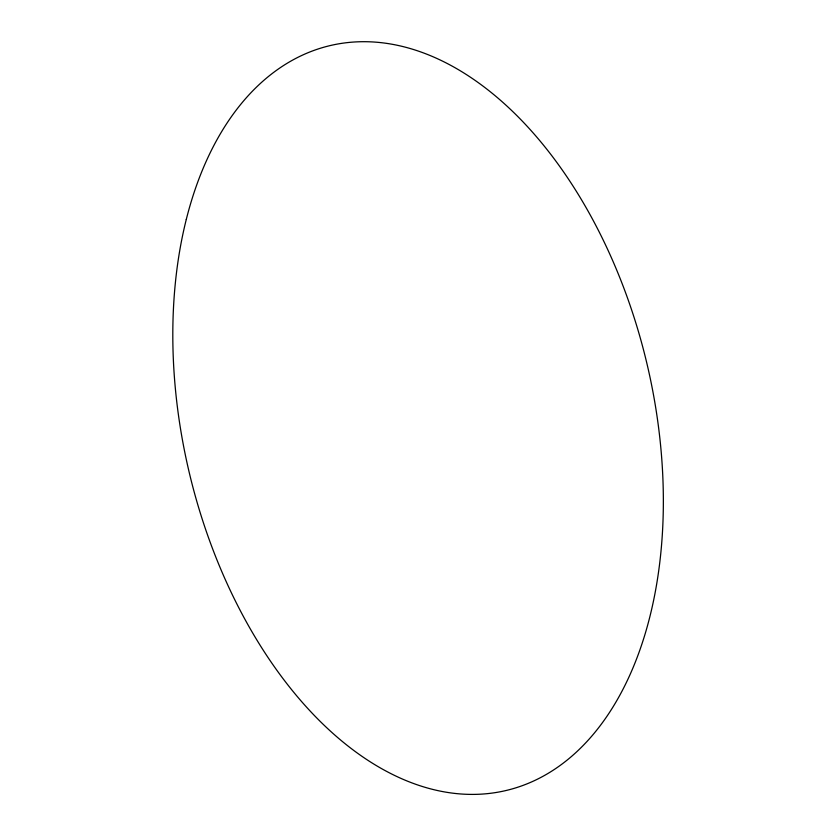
<?xml version="1.0" encoding="UTF-8"?>
<svg xmlns="http://www.w3.org/2000/svg" width="836" height="836" viewBox="0 0 836 836"><rect width="100%" height="100%" fill="white"/><g stroke="black" fill="none" stroke-linecap="round" stroke-linejoin="round"><path stroke-width="1.25" d="M186.282 219.45A382.71 235.24 76.7 0 0 464.367 794.2A382.71 235.24 76.7 0 0 603.352 240.35A382.71 235.24 76.7 0 0 186.282 219.45"/></g></svg>
